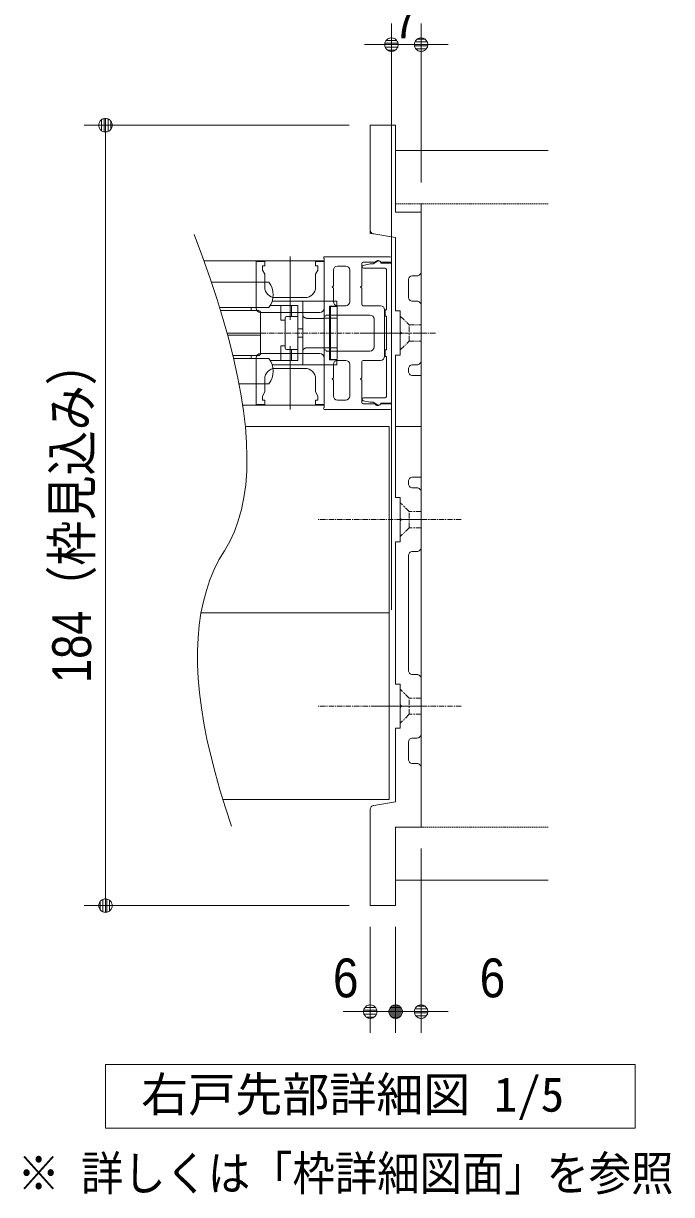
# Model space of a CAD drawing. Units: millimetres, scale not verified. Extents: x -6062 to 6062, y -3045 to 3045.
# Drawn here: x -1110 to -498, y 962 to 2067 of the extents above; entities that cross this region are included whole.
import ezdxf
from ezdxf.enums import TextEntityAlignment as Align

# ---------------------------------------------------------------- set-up
doc = ezdxf.new("R2010")
doc.units = ezdxf.units.MM
doc.header["$LTSCALE"] = 20
for name, pattern in [('CHAIN1', [8, 5, -1, 1, -1]), ('DASHED1', [1.8, 1.2, -0.6]), ('DOUBLE_CHAIN1', [8.8, 5, -1, 0.6, -0.6, 0.6, -1])]:
    doc.linetypes.add(name, pattern=pattern)
for name, color, linetype, lineweight in [('0-0_2寸法-1', 7, 'Continuous', 9), ('0-1_0', 7, 'Continuous', 9), ('0-2_2寸法-2', 7, 'Continuous', 9), ('0-3_2寸法-3', 7, 'Continuous', 9), ('0-4_3一般', 7, 'Continuous', 9)]:
    doc.layers.add(name, color=color, linetype=linetype, lineweight=lineweight)
doc.styles.add('ＭＳ ゴシック', font='')
doc.styles.add('ＭＳ Ｐゴシック', font='')
doc.styles.get('ＭＳ ゴシック').set_extended_font_data('MS Gothic')
doc.styles.get('ＭＳ Ｐゴシック').set_extended_font_data('MS PGothic')

# ---------------------------------------------------------------- blocks, each defined once
blk = doc.blocks.new('_Dot')
at = {"layer": '0-1_0'}
for p, q in [((-10, 0), (-20, 0)), ((9.78, 2), (-9.78, 2)), ((7.99, 6), (-7.99, 6)), ((9.16, -3.98), (-9.16, -3.98)), ((6, -7.98), (-6, -7.98))]:
    blk.add_line(p, q, dxfattribs=at)
for points in [[(10, 0), (9.92, 1.25), (9.69, 2.49), (9.3, 3.68), (8.76, 4.82), (8.09, 5.88), (7.29, 6.85), (6.37, 7.71), (5.36, 8.44), (4.26, 9.05), (3.09, 9.51), (1.87, 9.82), (0.63, 9.98), (-0.63, 9.98), (-1.87, 9.82), (-3.09, 9.51), (-4.26, 9.05), (-5.36, 8.44), (-6.37, 7.71), (-7.29, 6.85), (-8.09, 5.88), (-8.76, 4.82), (-9.3, 3.68), (-9.69, 2.49), (-9.92, 1.25), (-10, 0), (0, 0)], [(-10, 0), (-9.92, -1.25), (-9.69, -2.49), (-9.3, -3.68), (-8.76, -4.82), (-8.09, -5.88), (-7.29, -6.85), (-6.37, -7.71), (-5.36, -8.44), (-4.26, -9.05), (-3.09, -9.51), (-1.87, -9.82), (-0.63, -9.98), (0.63, -9.98), (1.87, -9.82), (3.09, -9.51), (4.26, -9.05), (5.36, -8.44), (6.37, -7.71), (7.29, -6.85), (8.09, -5.88), (8.76, -4.82), (9.3, -3.68), (9.69, -2.49), (9.92, -1.25), (10, 0), (0, 0)]]:
    blk.add_lwpolyline(points, close=True, dxfattribs=at)
blk = doc.blocks.new('グループ-16')
at = {"layer": '0-4_3一般'}
for p, q in [((18588, 36939.6), (18588, 35747.6)), ((19220, 36918.7), (19220, 36920.9)), ((19228, 35832.9), (19228, 36904.9)), ((19236, 36936.9), (20476, 36936.9)), ((20500, 36832.9), (20500, 36912.9)), ((19228, 36856.9), (16959.3, 36856.9)), ((18108, 36844.9), (17948, 36844.9)), ((17948, 36844.9), (17948, 35964.9)), ((18068, 36764.9), (18068, 36684.9)), ((18108, 36764.9), (18068, 36764.9)), ((18068, 36684.9), (18108, 36604.9)), ((18108, 36844.9), (18108, 36764.9)), ((19068, 36844.9), (19068, 36764.9)), ((19228, 36844.9), (19068, 36844.9)), ((19068, 36764.9), (19108, 36764.9)), ((19108, 36684.9), (19068, 36604.9)), ((19108, 36764.9), (19108, 36684.9)), ((19228, 34136.9), (19228, 36856.9)), ((19228, 35964.9), (19228, 36844.9)), ((19404, 36680.9), (19404, 36388.9)), ((19636, 36760.9), (19484, 36760.9)), ((19716, 36680.9), (19716, 36092.9)), ((19940, 36808.9), (19940, 36388.9)), ((19948, 36744.9), (19948, 36749.2)), ((19964, 36832.9), (20193.4, 36832.9)), ((19967.3, 36772.7), (20100.2, 36799.3)), ((20380, 36720.9), (19972, 36720.9)), ((20303.9, 36832.9), (20500, 36832.9)), ((20404, 35936.9), (20404, 36696.9)), ((17099.3, 36456.9), (18188, 36456.9)), ((18108, 36604.9), (18108, 36364.9)), ((19068, 36604.9), (19068, 36364.9)), ((19380, 36364.9), (19404, 36388.9)), ((19404, 36340.9), (19380, 36364.9)), ((19404, 36340.9), (19404, 36092.9)), ((19916, 36364.9), (19940, 36388.9)), ((19940, 36340.9), (19916, 36364.9)), ((19940, 36340.9), (19940, 36036.9)), ((18214.4, 36016.9), (18412, 36016.9)), ((18828, 36096.9), (18249.6, 36096.9)), ((18308, 36164.9), (18868, 36164.9)), ((18412, 36016.9), (18412, 35736.9)), ((18412, 36016.9), (18612, 36016.9)), ((18612, 36016.9), (18612, 35808.9)), ((18828, 36096.9), (18828, 35836.3)), ((18908, 36096.9), (18828, 36096.9)), ((19228, 36096.9), (18908, 36096.9)), ((19468, 36000.9), (19468, 36096.9)), ((19636, 36012.9), (19484, 36012.9)), ((20292, 36012.9), (19964, 36012.9)), ((17255.2, 35976.9), (18188, 35976.9)), ((17988, 35920.9), (17272.5, 35920.9)), ((17852, 35976.9), (17852, 35920.9)), ((18028, 35884.9), (19148, 35884.9)), ((18028, 35496.9), (18028, 35880.9)), ((18516, 35808.9), (18543.2, 35808.9)), ((18732, 35808.9), (18543.2, 35808.9)), ((18732, 35798.2), (18732, 35808.9)), ((18828.1, 35833.5), (18828, 35836.3)), ((19252, 35816.9), (19244, 35816.9)), ((19348, 35996.9), (19332, 35996.9)), ((19476, 35996.9), (19348, 35996.9)), ((19348, 35996.9), (19348, 35956.9)), ((19348, 35816.9), (19348, 35956.9)), ((19348, 35816.9), (19348, 35776.9)), ((19476, 35956.9), (19476, 35996.9)), ((19476, 35816.9), (19476, 35956.9)), ((19476, 35776.9), (19476, 35816.9)), ((20372, 35932.9), (20372, 35060.9)), ((20404, 35176.9), (20404, 35816.9)), ((18492, 35736.9), (18412, 35736.9)), ((18492, 35784.9), (18492, 35208.9)), ((18828, 35576.9), (18732, 35576.9)), ((18908, 35774), (19228, 35774)), ((19228, 35774), (19228, 35776.9)), ((19332, 35776.9), (19332, 35216.9)), ((19348, 35776.9), (19476, 35776.9)), ((19348, 35776.9), (19348, 35216.9)), ((19476, 35776.9), (19476, 35216.9)), ((20172, 35756.9), (20172, 35236.9)), ((17988, 35496.9), (17396, 35496.9)), ((17988, 35456.9), (17407, 35456.9)), ((17988, 35496.9), (18028, 35496.9)), ((18028, 35456.9), (18028, 35496.9)), ((18828, 35416.9), (18732, 35416.9)), ((19916, 35496.9), (20537.9, 35496.9)), ((20181.4, 35496.9), (20661.4, 35496.9)), ((18412, 35256.9), (18412, 34976.9)), ((18412, 35256.9), (18492, 35256.9)), ((18543.2, 35184.9), (18516, 35184.9)), ((18588, 35246.1), (18588, 34054.1)), ((18612, 35184.9), (18612, 34976.9)), ((18732, 35195.5), (18732, 35205.4)), ((18732, 35184.9), (18732, 34976.9)), ((18828.1, 35160.2), (18828, 35157.5)), ((19228, 35219.8), (18908, 35219.8)), ((19228, 35216.9), (19228, 35219.8)), ((19332, 35216.9), (19228, 35216.9)), ((19228, 34896.9), (19228, 35216.9)), ((19228, 35160.9), (19228, 34088.9)), ((19252, 35176.9), (19244, 35176.9)), ((19268, 35156.9), (19268, 35160.9)), ((20092, 35156.9), (19268, 35156.9)), ((19332, 35216.9), (19332, 34992.9)), ((19348, 35036.9), (19348, 35176.9)), ((19476, 35176.9), (19476, 35216.9)), ((19476, 35036.9), (19476, 35176.9)), ((17506.1, 35072.9), (17988, 35072.9)), ((18188, 35016.9), (17519.5, 35016.9)), ((17852, 35072.9), (17852, 35016.9)), ((17948, 35028.9), (17948, 34148.9)), ((19148, 35108.9), (18028, 35108.9)), ((18214.4, 34976.9), (18412, 34976.9)), ((18412, 34976.9), (18612, 34976.9)), ((18612, 34976.9), (18732, 34976.9)), ((19228, 34148.9), (19228, 35028.9)), ((19348, 34996.9), (19332, 34996.9)), ((19332, 34992.9), (19468, 34992.9)), ((19348, 35036.9), (19348, 34996.9)), ((19348, 34996.9), (19476, 34996.9)), ((19468, 34896.9), (19468, 34992.9)), ((19476, 34996.9), (19476, 35036.9)), ((19636, 34980.9), (19484, 34980.9)), ((19940, 34652.9), (19940, 34956.9)), ((20292, 34980.9), (19964, 34980.9)), ((20404, 34296.9), (20404, 35056.9)), ((18828, 34896.9), (18249.6, 34896.9)), ((18868, 34828.9), (18308, 34828.9)), ((19228, 34896.9), (18908, 34896.9)), ((19228, 34896.9), (19468, 34896.9)), ((19404, 34652.9), (19404, 34900.9)), ((19716, 34312.9), (19716, 34900.9)), ((18188, 34536.9), (17623.3, 34536.9)), ((18108, 34628.9), (18108, 34388.9)), ((19068, 34628.9), (19068, 34388.9)), ((19380, 34628.9), (19404, 34652.9)), ((19404, 34604.9), (19380, 34628.9)), ((19404, 34312.9), (19404, 34604.9)), ((19916, 34628.9), (19940, 34652.9)), ((19940, 34604.9), (19916, 34628.9)), ((19940, 34184.9), (19940, 34604.9)), ((18108, 34388.9), (18068, 34308.9)), ((18068, 34308.9), (18068, 34228.9)), ((19068, 34388.9), (19108, 34308.9)), ((19108, 34308.9), (19108, 34228.9)), ((19948, 34244.6), (19948, 34248.9)), ((19972, 34272.9), (20380, 34272.9)), ((19228, 34136.9), (17691.7, 34136.9)), ((17948, 34148.9), (18108, 34148.9)), ((18068, 34228.9), (18108, 34228.9)), ((18108, 34228.9), (18108, 34148.9)), ((19068, 34228.9), (19068, 34148.9)), ((19108, 34228.9), (19068, 34228.9)), ((19068, 34148.9), (19228, 34148.9)), ((19220, 34075), (19220, 34072.9)), ((19236, 34056.9), (20476, 34056.9)), ((19636, 34232.9), (19484, 34232.9)), ((19964, 34160.9), (20193.4, 34160.9)), ((20100.2, 34194.4), (19967.3, 34221)), ((20303.9, 34160.9), (20500, 34160.9)), ((20500, 34160.9), (20500, 34080.9))]:
    blk.add_line(p, q, dxfattribs=at)
at = {"layer": '0-4_3一般', "linetype": 'CHAIN1'}
blk.add_line((21329.9, 35496.9), (17396, 35496.9), dxfattribs=at)
at = {"layer": '0-4_3一般'}
for points in [[(20115.9, 36800.9), (20152.3, 36800.9), (20240, 36851.5)], [(20300, 36816.9), (20500, 36816.9), (20500, 34176.9), (20300, 34176.9)], [(18612, 36016.9), (18732, 36016.9), (18732, 35808.9)], [(19468, 36000.9), (19332, 36000.9), (19332, 35776.9), (19228, 35776.9), (19228, 36096.9), (19468, 36096.9)], [(18732, 35205.4), (18732, 35788.3), (18732, 35798.2)], [(18828, 35836.3), (18828, 35157.5), (18828, 34896.9), (18908, 34896.9)], [(18908, 35774), (18905.2, 35774.2), (18902.5, 35774.6), (18899.7, 35774.9), (18897, 35775.4), (18894.2, 35775.9), (18891.5, 35776.5), (18888.8, 35777.2), (18886.1, 35777.9), (18883.4, 35778.7), (18880.7, 35779.6), (18878, 35780.5), (18875.3, 35781.5), (18872.6, 35782.6), (18870, 35783.8), (18867.3, 35785), (18864.7, 35786.3), (18862, 35787.7), (18859.4, 35789.1), (18856.8, 35790.7), (18854.2, 35792.3), (18851.6, 35793.9), (18849.2, 35795.6), (18846.9, 35797.4), (18844.8, 35799.2), (18842.7, 35801.1), (18840.8, 35803), (18839.1, 35805), (18837.5, 35807.1), (18835.9, 35809.2), (18834.6, 35811.4), (18833.3, 35813.6), (18832.2, 35815.9), (18831.2, 35818.2), (18830.4, 35820.6), (18829.7, 35823.1), (18829.1, 35825.6), (18828.6, 35828.2), (18828.3, 35830.8), (18828.1, 35833.5)], [(20092, 35836.9), (19268, 35836.9), (19268, 35832.9)], [(20404, 35816.9), (20380, 35816.9), (20380, 35936.9), (20404, 35936.9)], [(18028, 35112.9), (18028, 35456.9), (17988, 35456.9)], [(18543.2, 35184.9), (18732, 35184.9), (18732, 35195.5)], [(18908, 35219.8), (18905.2, 35219.5), (18902.5, 35219.2), (18899.7, 35218.8), (18897, 35218.4), (18894.2, 35217.9), (18891.5, 35217.3), (18888.8, 35216.6), (18886.1, 35215.9), (18883.4, 35215.1), (18880.7, 35214.2), (18878, 35213.2), (18875.3, 35212.2), (18872.6, 35211.1), (18870, 35210), (18867.3, 35208.7), (18864.7, 35207.4), (18862, 35206.1), (18859.4, 35204.6), (18856.8, 35203.1), (18854.2, 35201.5), (18851.6, 35199.9), (18849.2, 35198.2), (18846.9, 35196.4), (18844.8, 35194.6), (18842.7, 35192.7), (18840.8, 35190.7), (18839.1, 35188.7), (18837.5, 35186.7), (18835.9, 35184.6), (18834.6, 35182.4), (18833.3, 35180.2), (18832.2, 35177.9), (18831.2, 35175.5), (18830.4, 35173.1), (18829.7, 35170.7), (18829.1, 35168.1), (18828.6, 35165.6), (18828.3, 35162.9), (18828.1, 35160.2)], [(19476, 35216.9), (19348, 35216.9), (19348, 35176.9)], [(20404, 35056.9), (20380, 35056.9), (20380, 35176.9), (20404, 35176.9)], [(20240, 34142.2), (20152.3, 34192.9), (20115.9, 34192.9)]]:
    blk.add_lwpolyline(points, dxfattribs=at)
for centre, radius, start, end in [((19236, 36920.9), 16, 90, 180), ((19236, 36918.7), 16, 180, 240), ((20476, 36912.9), 24, 0, 90), ((19484, 36680.9), 80, 90, 180), ((19636, 36680.9), 80, 0, 90), ((19964, 36808.9), 24, 90, 180), ((19972, 36749.2), 24, 101.30993, 180), ((19972, 36744.9), 24, 180, 270), ((20115.9, 36720.9), 80, 90, 101.30993), ((20244, 36808.9), 56, 33.74899, 154.62307), ((20260, 36816.9), 40, 0, 120), ((20303.9, 36848.9), 16, 213.74899, 270), ((20380, 36696.9), 24, 0, 90), ((17868, 36216.9), 400, 323.1301, 36.8699), ((18308, 36364.9), 200, 180, 270), ((18868, 36364.9), 200, 270, 0), ((19484, 36092.9), 80, 180, 270), ((19636, 36092.9), 80, 270, 0), ((19964, 36036.9), 24, 180, 270), ((20292, 35932.9), 80, 0, 90), ((18028, 35964.9), 80, 180, 270), ((17988, 35880.9), 40, 0, 90), ((18516, 35784.9), 24, 90, 180), ((19148, 35964.9), 80, 270, 0), ((19244, 35832.9), 16, 180, 270), ((19252, 35832.9), 16, 270, 0), ((20092, 35756.9), 80, 0, 90), ((18516, 35208.9), 24, 180, 270), ((19244, 35160.9), 16, 90, 180), ((19252, 35160.9), 16, 0, 90), ((20092, 35236.9), 80, 270, 0), ((18028, 35028.9), 80, 90, 180), ((17988, 35112.9), 40, 270, 0), ((17868, 34776.9), 400, 323.1301, 36.8699), ((19148, 35028.9), 80, 0, 90), ((19484, 34900.9), 80, 90, 180), ((19636, 34900.9), 80, 0, 90), ((19964, 34956.9), 24, 90, 180), ((20292, 35060.9), 80, 270, 0), ((18308, 34628.9), 200, 90, 180), ((18868, 34628.9), 200, 0, 90), ((19484, 34312.9), 80, 180, 270), ((19636, 34312.9), 80, 270, 0), ((19972, 34248.9), 24, 90, 180), ((19972, 34244.6), 24, 180, 258.69007), ((20380, 34296.9), 24, 270, 0), ((19236, 34075), 16, 120, 180), ((19236, 34072.9), 16, 180, 270), ((19964, 34184.9), 24, 180, 270), ((20115.9, 34272.9), 80, 258.69007, 270), ((20244, 34184.9), 56, 205.37693, 326.25101), ((20260, 34176.9), 40, 240, 0), ((20303.9, 34144.9), 16, 90, 146.25101), ((20476, 34080.9), 24, 270, 0)]:
    blk.add_arc(centre, radius, start, end, dxfattribs=at)
blk = doc.blocks.new('グループ-17')
at = {"layer": '0-4_3一般'}
blk.add_line((16930.9, 36935.5), (16772.3, 37356.9), dxfattribs=at)
for points in [[(17482.4, 26196.9), (17366.4, 26542.8), (17261.9, 26879.7), (17168.9, 27207.5), (17087.3, 27526.2), (17017.3, 27835.8), (16958.8, 28136.3), (16911.7, 28427.8), (16876.2, 28710.1), (16852.1, 28983.4), (16839.5, 29247.6), (16838.4, 29502.7), (16848.8, 29748.8), (16870.7, 29985.7), (16904.1, 30213.6), (16948.9, 30432.4), (17005.3, 30642.1), (17073.1, 30842.7), (17152.5, 31034.3), (17243.3, 31216.7), (17345.6, 31390.1), (17446.9, 31565.4), (17534.4, 31753.7), (17608.3, 31954.9), (17668.5, 32169), (17715, 32396.1), (17747.9, 32636.2), (17767.1, 32889.2), (17772.6, 33155.2), (17764.5, 33434.1), (17742.6, 33726), (17707.1, 34030.8), (17657.9, 34348.5), (17595.1, 34679.2), (17518.6, 35022.9), (17428.4, 35379.5), (17324.5, 35749.1), (17207, 36131.6), (17075.8, 36527.1), (16930.9, 36935.5)], [(17741.4, 33736.9), (20460, 33736.9), (20460, 30216.9), (16905.3, 30216.9), (20460, 30216.9), (20460, 26696.9), (17317.9, 26696.9)]]:
    blk.add_lwpolyline(points, dxfattribs=at)
blk.add_blockref('グループ-16', (0, 0), dxfattribs=at)
blk = doc.blocks.new('グループ-18')
at = {"layer": '0-4_3一般'}
for p, q in [((20100, 37444.7), (20100, 39416.9)), ((23460, 38936.9), (20580, 38936.9)), ((21060, 37776.9), (20580, 37776.9)), ((21060, 37936.9), (21060, 26176.9)), ((21060, 36656.9), (21060, 37776.9)), ((20166.8, 37365.7), (20580, 37296.9)), ((20580, 35912.9), (20580, 37296.9)), ((20820, 36176.9), (20820, 36496.9)), ((20900, 36576.9), (20980, 36576.9)), ((20980, 36096.9), (20900, 36096.9)), ((21060, 34976.9), (21060, 36016.9)), ((20580, 35912.9), (20668, 35912.9)), ((20668, 35912.9), (20668, 35520.9)), ((20692, 35496.9), (20668, 35520.9)), ((20692, 35496.9), (20668, 35472.9)), ((20668, 35472.9), (20668, 35080.9)), ((20580, 33736.9), (20580, 35080.9)), ((20668, 35080.9), (20580, 35080.9)), ((20820, 34776.9), (20820, 34816.9)), ((20900, 34896.9), (20980, 34896.9)), ((21060, 34696.9), (20900, 34696.9)), ((21060, 33736.9), (21060, 34696.9)), ((21060, 33736.9), (20580, 33736.9)), ((20580, 32392.9), (20580, 33736.9)), ((20580, 33736.9), (21060, 33736.9)), ((21060, 32776.9), (21060, 33736.9)), ((20820, 32656.9), (20820, 32696.9)), ((20900, 32776.9), (21060, 32776.9)), ((20980, 32576.9), (20900, 32576.9)), ((21060, 31456.9), (21060, 32496.9)), ((20668, 32392.9), (20580, 32392.9)), ((20668, 32392.9), (20668, 32000.9)), ((20668, 32000.9), (20692, 31976.9)), ((20668, 31952.9), (20692, 31976.9)), ((20668, 31952.9), (20668, 31560.9)), ((20668, 31560.9), (20580, 31560.9)), ((20580, 28872.9), (20580, 31560.9)), ((20900, 31376.9), (20980, 31376.9)), ((20820, 29136.9), (20820, 31296.9)), ((20980, 29056.9), (20900, 29056.9)), ((21060, 27936.9), (21060, 28976.9)), ((20580, 28872.9), (20668, 28872.9)), ((20668, 28872.9), (20668, 28480.9)), ((20668, 28480.9), (20692, 28456.9)), ((20668, 28432.9), (20692, 28456.9)), ((20668, 28432.9), (20668, 28040.9)), ((20668, 28040.9), (20580, 28040.9)), ((20580, 26656.9), (20580, 28040.9)), ((20900, 27856.9), (20980, 27856.9)), ((20820, 27456.9), (20820, 27776.9)), ((20980, 27376.9), (20900, 27376.9)), ((21060, 26176.9), (21060, 27296.9)), ((20100, 24696.9), (20100, 26509.1)), ((20580, 26656.9), (20166.8, 26588)), ((20580, 26176.9), (21060, 26176.9)), ((23460, 25176.9), (20580, 25176.9))]:
    blk.add_line(p, q, dxfattribs=at)
at = {"layer": '0-4_3一般', "linetype": 'DASHED1'}
for p, q in [((23460, 37936.9), (20580, 37936.9)), ((23460, 26176.9), (20580, 26176.9))]:
    blk.add_line(p, q, dxfattribs=at)
at = {"layer": '0-4_3一般', "linetype": 'DOUBLE_CHAIN1'}
for p, q in [((20100, 37444.7), (20100, 37376.9)), ((20166.8, 37365.7), (20100, 37376.9)), ((20668, 35816.9), (20836, 35648.9)), ((20836, 35344.9), (20836, 35648.9)), ((20836, 35648.9), (21060, 35648.9)), ((20668, 35176.9), (20836, 35344.9)), ((20836, 35344.9), (21060, 35344.9)), ((20836, 31824.9), (20668, 31656.9)), ((20836, 28608.9), (20668, 28776.9)), ((21060, 28608.9), (20836, 28608.9)), ((20836, 28304.9), (20836, 28608.9)), ((20836, 28304.9), (20668, 28136.9)), ((21060, 28304.9), (20836, 28304.9))]:
    blk.add_line(p, q, dxfattribs=at)
at = {"layer": '0-4_3一般', "linetype": 'CHAIN1'}
for p, q in [((20634.3, 35496.9), (21122.3, 35496.9)), ((21815.8, 31976.9), (19095.8, 31976.9)), ((21110.1, 31976.9), (20593.3, 31976.9)), ((21815.8, 28456.9), (19095.8, 28456.9)), ((20181.4, 28456.9), (20661.4, 28456.9)), ((21110.1, 28456.9), (20593.3, 28456.9))]:
    blk.add_line(p, q, dxfattribs=at)
at = {"layer": '0-4_3一般'}
for points in [[(20580, 37776.9), (20580, 39416.9), (20100, 39416.9)], [(20100, 24696.9), (20580, 24696.9), (20580, 26176.9)]]:
    blk.add_lwpolyline(points, dxfattribs=at)
at = {"layer": '0-4_3一般', "linetype": 'DOUBLE_CHAIN1'}
for points in [[(21060, 32128.9), (20836, 32128.9), (20668, 32296.9)], [(21060, 31824.9), (20836, 31824.9), (20836, 32128.9)]]:
    blk.add_lwpolyline(points, dxfattribs=at)
at = {"layer": '0-4_3一般'}
for centre, start, end in [((20180, 37444.7), 180, 220.26884), ((20180, 37444.7), 220.26884, 260.53768), ((20900, 36496.9), 135, 180), ((20900, 36496.9), 90, 135), ((20980, 36656.9), 270, 315), ((20980, 36656.9), 315, 0), ((20900, 36176.9), 180, 225), ((20900, 36176.9), 225, 270), ((20980, 36016.9), 45, 90), ((20980, 36016.9), 0, 45), ((20980, 34976.9), 270, 315), ((20980, 34976.9), 315, 0), ((20900, 34816.9), 135, 180), ((20900, 34776.9), 180, 225), ((20900, 34816.9), 90, 135), ((20900, 34776.9), 225, 270), ((20900, 32696.9), 135, 180), ((20900, 32696.9), 90, 135), ((20900, 32656.9), 180, 225), ((20900, 32656.9), 225, 270), ((20980, 32496.9), 45, 90), ((20980, 32496.9), 0, 45), ((20900, 31296.9), 90, 135), ((20980, 31456.9), 270, 315), ((20980, 31456.9), 315, 0), ((20900, 31296.9), 135, 180), ((20900, 29136.9), 180, 225), ((20900, 29136.9), 225, 270), ((20980, 28976.9), 45, 90), ((20980, 28976.9), 0, 45), ((20900, 27776.9), 90, 135), ((20980, 27936.9), 270, 315), ((20980, 27936.9), 315, 0), ((20900, 27776.9), 135, 180), ((20900, 27456.9), 180, 225), ((20900, 27456.9), 225, 270), ((20980, 27296.9), 45, 90), ((20980, 27296.9), 0, 45), ((20180, 26509.1), 139.73116, 180), ((20180, 26509.1), 99.46232, 139.73116)]:
    blk.add_arc(centre, 80, start, end, dxfattribs=at)
blk.add_blockref('グループ-17', (0, 0), dxfattribs=at)
blk = doc.blocks.new('グループ-22')
at = {"layer": '0-3_2寸法-3'}
blk.add_lwpolyline([(15100, 21696.9), (25100, 21696.9), (25100, 20496.9), (15100, 20496.9)], close=True, dxfattribs=at)
at = {"layer": '0-3_2寸法-3', "style": 'ＭＳ ゴシック'}
blk.add_text('右戸先部詳細図 1/5', height=650.9, dxfattribs=at).set_placement((15775.3, 20614.5), align=Align.BOTTOM_LEFT)

msp = doc.modelspace()

# ---------------------------------------------------------------- linework, layer by layer
at = {"layer": '0-0_2寸法-1'}
for p, q in [((-762.5, 1513.64), (-762.5, 2066.84)), ((-734.5, 1916.84), (-734.5, 2066.84)), ((-775.21, 2046.84), (-787.92, 2046.84)), ((-762.5, 2046.84), (-734.5, 2046.84)), ((-721.79, 2046.84), (-709.08, 2046.84)), ((-802.5, 1970.84), (-1052.5, 1970.84)), ((-1032.5, 1958.13), (-1032.5, 1247.56)), ((-802.5, 1234.84), (-1052.5, 1234.84))]:
    msp.add_line(p, q, dxfattribs=at)
at = {"layer": '0-2_2寸法-2'}
for p, q in [((-734.5, 1288.84), (-734.5, 1114.84)), ((-782.5, 1214.84), (-782.5, 1114.84)), ((-758.5, 1214.84), (-758.5, 1114.84)), ((-758.5, 1214.84), (-758.5, 1114.84)), ((-795.21, 1134.84), (-807.92, 1134.84)), ((-771.21, 1134.84), (-783.92, 1134.84)), ((-758.5, 1134.84), (-782.5, 1134.84)), ((-758.5, 1134.84), (-734.5, 1134.84)), ((-745.79, 1134.84), (-733.08, 1134.84)), ((-721.79, 1134.84), (-709.08, 1134.84))]:
    msp.add_line(p, q, dxfattribs=at)

# ---------------------------------------------------------------- block references
at = {"layer": '0-0_2寸法-1', "xscale": 0.6356201, "yscale": 0.6356201}
msp.add_blockref('_Dot', (-762.5, 2046.84), dxfattribs=at)
for p, rotation in [((-734.5, 2046.84), 180), ((-1032.5, 1970.84), 90), ((-1032.5, 1234.84), 270)]:
    msp.add_blockref('_Dot', p, dxfattribs=dict(at, rotation=rotation))
at = {"layer": '0-2_2寸法-2', "xscale": 0.6356201, "yscale": 0.6356201}
for p in [(-782.5, 1134.84), (-758.5, 1134.84)]:
    msp.add_blockref('_Dot', p, dxfattribs=at)
at = {"layer": '0-2_2寸法-2', "xscale": 0.6356201, "yscale": 0.6356201, "rotation": 180}
for p in [(-758.5, 1134.84), (-734.5, 1134.84)]:
    msp.add_blockref('_Dot', p, dxfattribs=at)
at = {"layer": '0-3_2寸法-3', "xscale": 0.05, "yscale": 0.05}
msp.add_blockref('グループ-22', (-1787.5, 0), dxfattribs=at)
at = {"layer": '0-4_3一般', "xscale": 0.05, "yscale": 0.05}
msp.add_blockref('グループ-18', (-1787.5, 0), dxfattribs=at)

# ---------------------------------------------------------------- texts
at = {"layer": '0-0_2寸法-1', "style": 'ＭＳ Ｐゴシック', "width": 0.9}
msp.add_text('7', height=36.66, dxfattribs=at).set_placement((-760.9, 2041.79), align=Align.BOTTOM_LEFT)
at = {"layer": '0-0_2寸法-1', "style": 'ＭＳ Ｐゴシック', "width": 0.85}
msp.add_text('184（枠見込み）', height=36.66, rotation=90, dxfattribs=at).set_placement((-1035.03, 1444.93), align=Align.BOTTOM_LEFT)
at = {"layer": '0-2_2寸法-2', "style": 'ＭＳ Ｐゴシック', "width": 0.9}
for p in [(-817.65, 1137.32), (-679.12, 1137.32)]:
    msp.add_text('6', height=36.66, dxfattribs=at).set_placement(p, align=Align.BOTTOM_LEFT)
at = {"layer": '0-3_2寸法-3', "style": 'ＭＳ ゴシック', "width": 0.9}
msp.add_text('※ 詳しくは「枠詳細図面」を参照', height=32.55, dxfattribs=at).set_placement((-1115.54, 956.36), align=Align.BOTTOM_LEFT)

doc.saveas('drawing.dxf')
